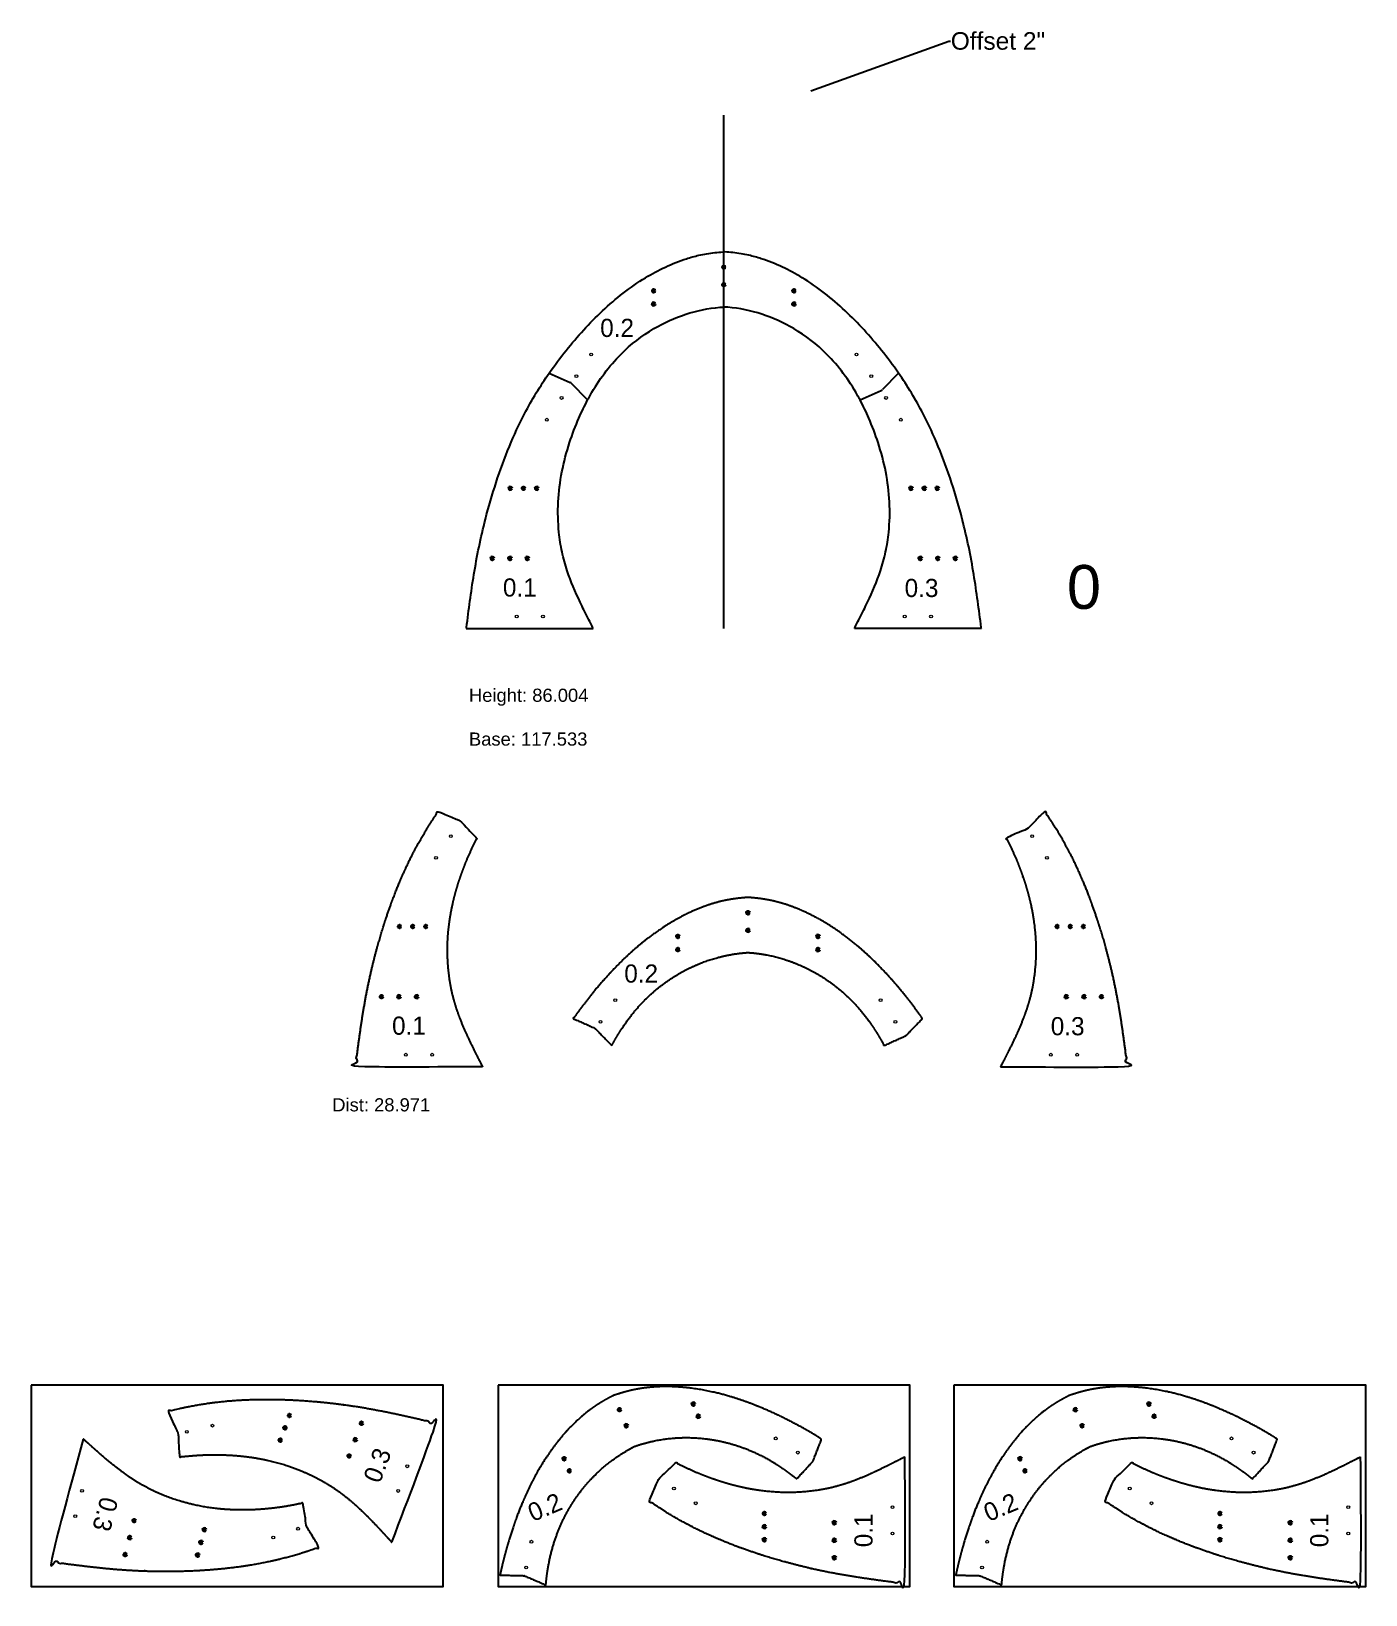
# Model space of a CAD drawing. Header units: inches. Extents: x 65 to 2319, y 437 to 926.
# Drawn here: x 64.8 to 369.3, y 517.9 to 874.8 of the extents above; entities that cross this region are included whole.
import ezdxf
from ezdxf import colors
from ezdxf.entities.mleader import LeaderData, LeaderLine
from ezdxf.math import Vec2, Vec3

# ---------------------------------------------------------------- set-up
doc = ezdxf.new("R2010")
doc.units = ezdxf.units.IN
doc.header["$MEASUREMENT"] = 0
doc.header["$PDMODE"] = 32
doc.header["$PDSIZE"] = 0.51
for name, color, linetype, lineweight in [('Annotation', 7, 'Continuous', 9), ('Drilling', 3, 'Continuous', 13), ('Engrave', 4, 'Continuous', 50)]:
    doc.layers.add(name, color=color, linetype=linetype, lineweight=lineweight)
doc.layers.add('Cut Sheet', color=1, linetype='Continuous')
doc.styles.get("Standard").update_dxf_attribs({"font": 'Arial.ttf'})
doc.styles.add('Tw Cen MT', font='')
doc.styles.get('Tw Cen MT').set_extended_font_data('Tw Cen MT')

# ---------------------------------------------------------------- blocks, each defined once
blk = doc.blocks.new('*U875')
at = {"layer": 'Engrave'}
blk.add_point((0, 0), dxfattribs=at)
blk = doc.blocks.new('*U877')
at = {"layer": 'Engrave', "color": 0, "linetype": 'ByBlock', "lineweight": -2, "transparency": 16777216}
for p in [(0, 0), (4, 0), (8, 0)]:
    blk.add_blockref('*U875', p, dxfattribs=at)
blk = doc.blocks.new('*U878')
at = {"layer": 'Engrave'}
blk.add_point((0, 0), dxfattribs=at)
blk = doc.blocks.new('*U879')
at = {"layer": 'Engrave', "color": 0, "linetype": 'ByBlock', "lineweight": -2, "transparency": 16777216}
for p in [(0, 0), (3, 0), (6, 0)]:
    blk.add_blockref('*U878', p, dxfattribs=at)
blk = doc.blocks.new('*U880')
at = {"layer": 'Engrave'}
blk.add_point((0, 0), dxfattribs=at)
blk = doc.blocks.new('*U881')
at = {"layer": 'Engrave', "color": 0, "linetype": 'ByBlock', "lineweight": -2, "transparency": 16777216}
for p in [(0, 0), (4, 0)]:
    blk.add_blockref('*U880', p, dxfattribs=at)
blk = doc.blocks.new('*U882')
at = {"layer": 'Engrave'}
blk.add_point((0, 0), dxfattribs=at)
blk = doc.blocks.new('*U883')
at = {"layer": 'Engrave', "color": 0, "linetype": 'ByBlock', "lineweight": -2, "transparency": 16777216}
for p in [(0, 0), (3, 0)]:
    blk.add_blockref('*U882', p, dxfattribs=at)
blk = doc.blocks.new('*U884')
at = {"layer": 'Engrave'}
blk.add_point((0, 0), dxfattribs=at)
blk = doc.blocks.new('*U885')
at = {"layer": 'Engrave', "color": 0, "linetype": 'ByBlock', "lineweight": -2, "transparency": 16777216}
for p in [(0, 0), (4, 0), (8, 0)]:
    blk.add_blockref('*U884', p, dxfattribs=at)
blk = doc.blocks.new('*U886')
at = {"layer": 'Engrave'}
blk.add_point((0, 0), dxfattribs=at)
blk = doc.blocks.new('*U887')
at = {"layer": 'Engrave', "color": 0, "linetype": 'ByBlock', "lineweight": -2, "transparency": 16777216}
for p in [(0, 0), (3, 0), (6, 0)]:
    blk.add_blockref('*U886', p, dxfattribs=at)
blk = doc.blocks.new('*U888')
at = {"layer": 'Engrave'}
blk.add_point((0, 0), dxfattribs=at)
blk = doc.blocks.new('*U889')
at = {"layer": 'Engrave', "color": 0, "linetype": 'ByBlock', "lineweight": -2, "transparency": 16777216}
for p in [(0, 0), (3, 0)]:
    blk.add_blockref('*U888', p, dxfattribs=at)
blk = doc.blocks.new('*U890')
at = {"layer": 'Engrave'}
blk.add_point((0, 0), dxfattribs=at)
blk = doc.blocks.new('*U891')
at = {"layer": 'Engrave', "color": 0, "linetype": 'ByBlock', "lineweight": -2, "transparency": 16777216}
for p in [(0, 0), (4, 0), (8, 0)]:
    blk.add_blockref('*U890', p, dxfattribs=at)
blk = doc.blocks.new('*U892')
at = {"layer": 'Engrave'}
blk.add_point((0, 0), dxfattribs=at)
blk = doc.blocks.new('*U893')
at = {"layer": 'Engrave', "color": 0, "linetype": 'ByBlock', "lineweight": -2, "transparency": 16777216}
for p in [(0, 0), (3, 0), (6, 0)]:
    blk.add_blockref('*U892', p, dxfattribs=at)
blk = doc.blocks.new('*U894')
at = {"layer": 'Engrave'}
blk.add_point((0, 0), dxfattribs=at)
blk = doc.blocks.new('*U895')
at = {"layer": 'Engrave', "color": 0, "linetype": 'ByBlock', "lineweight": -2, "transparency": 16777216}
for p in [(0, 0), (4, 0)]:
    blk.add_blockref('*U894', p, dxfattribs=at)
blk = doc.blocks.new('*U896')
at = {"layer": 'Engrave'}
blk.add_point((0, 0), dxfattribs=at)
blk = doc.blocks.new('*U897')
at = {"layer": 'Engrave', "color": 0, "linetype": 'ByBlock', "lineweight": -2, "transparency": 16777216}
for p in [(0, 0), (3, 0)]:
    blk.add_blockref('*U896', p, dxfattribs=at)
blk = doc.blocks.new('*U898')
at = {"layer": 'Engrave'}
blk.add_point((0, 0), dxfattribs=at)
blk = doc.blocks.new('*U899')
at = {"layer": 'Engrave', "color": 0, "linetype": 'ByBlock', "lineweight": -2, "transparency": 16777216}
for p in [(0, 0), (3, 0)]:
    blk.add_blockref('*U898', p, dxfattribs=at)
blk = doc.blocks.new('*U900')
at = {"layer": 'Engrave'}
blk.add_point((0, 0), dxfattribs=at)
blk = doc.blocks.new('*U901')
at = {"layer": 'Engrave', "color": 0, "linetype": 'ByBlock', "lineweight": -2, "transparency": 16777216}
for p in [(0, 0), (4, 0), (8, 0)]:
    blk.add_blockref('*U900', p, dxfattribs=at)
blk = doc.blocks.new('*U902')
at = {"layer": 'Engrave'}
blk.add_point((0, 0), dxfattribs=at)
blk = doc.blocks.new('*U903')
at = {"layer": 'Engrave', "color": 0, "linetype": 'ByBlock', "lineweight": -2, "transparency": 16777216}
for p in [(0, 0), (3, 0), (6, 0)]:
    blk.add_blockref('*U902', p, dxfattribs=at)
blk = doc.blocks.new('*U1105')
at = {"layer": 'Engrave'}
blk.add_point((0, 0), dxfattribs=at)
blk = doc.blocks.new('*U1107')
at = {"layer": 'Engrave', "color": 0, "linetype": 'ByBlock', "lineweight": -2, "transparency": 16777216}
for p in [(0, 0), (4, 0)]:
    blk.add_blockref('*U1105', p, dxfattribs=at)
blk = doc.blocks.new('*U1108')
at = {"layer": 'Engrave'}
blk.add_point((0, 0), dxfattribs=at)
blk = doc.blocks.new('*U1109')
at = {"layer": 'Engrave', "color": 0, "linetype": 'ByBlock', "lineweight": -2, "transparency": 16777216}
for p in [(0, 0), (3, 0)]:
    blk.add_blockref('*U1108', p, dxfattribs=at)
blk = doc.blocks.new('*U1110')
at = {"layer": 'Engrave'}
blk.add_point((0, 0), dxfattribs=at)
blk = doc.blocks.new('*U1111')
at = {"layer": 'Engrave', "color": 0, "linetype": 'ByBlock', "lineweight": -2, "transparency": 16777216}
for p in [(0, 0), (3, 0)]:
    blk.add_blockref('*U1110', p, dxfattribs=at)
blk = doc.blocks.new('*U1112')
at = {"layer": 'Engrave'}
blk.add_point((0, 0), dxfattribs=at)
blk = doc.blocks.new('*U1114')
at = {"layer": 'Engrave', "color": 0, "linetype": 'ByBlock', "lineweight": -2, "transparency": 16777216}
for p in [(0, 0), (4, 0), (8, 0)]:
    blk.add_blockref('*U1112', p, dxfattribs=at)
blk = doc.blocks.new('*U1115')
at = {"layer": 'Engrave'}
blk.add_point((0, 0), dxfattribs=at)
blk = doc.blocks.new('*U1116')
at = {"layer": 'Engrave', "color": 0, "linetype": 'ByBlock', "lineweight": -2, "transparency": 16777216}
for p in [(0, 0), (3, 0), (6, 0)]:
    blk.add_blockref('*U1115', p, dxfattribs=at)
blk = doc.blocks.new('*U1118')
at = {"layer": 'Engrave'}
blk.add_point((0, 0), dxfattribs=at)
blk = doc.blocks.new('*U1120')
at = {"layer": 'Engrave', "color": 0, "linetype": 'ByBlock', "lineweight": -2, "transparency": 16777216}
for p in [(0, 0), (4, 0), (8, 0)]:
    blk.add_blockref('*U1118', p, dxfattribs=at)
blk = doc.blocks.new('*U1121')
at = {"layer": 'Engrave'}
blk.add_point((0, 0), dxfattribs=at)
blk = doc.blocks.new('*U1122')
at = {"layer": 'Engrave', "color": 0, "linetype": 'ByBlock', "lineweight": -2, "transparency": 16777216}
for p in [(0, 0), (3, 0), (6, 0)]:
    blk.add_blockref('*U1121', p, dxfattribs=at)
blk = doc.blocks.new('*U1123')
at = {"layer": 'Engrave'}
blk.add_point((0, 0), dxfattribs=at)
blk = doc.blocks.new('*U1125')
at = {"layer": 'Engrave', "color": 0, "linetype": 'ByBlock', "lineweight": -2, "transparency": 16777216}
for p in [(0, 0), (4, 0), (8, 0)]:
    blk.add_blockref('*U1123', p, dxfattribs=at)
blk = doc.blocks.new('*U1126')
at = {"layer": 'Engrave'}
blk.add_point((0, 0), dxfattribs=at)
blk = doc.blocks.new('*U1127')
at = {"layer": 'Engrave', "color": 0, "linetype": 'ByBlock', "lineweight": -2, "transparency": 16777216}
for p in [(0, 0), (3, 0), (6, 0)]:
    blk.add_blockref('*U1126', p, dxfattribs=at)
blk = doc.blocks.new('*U1128')
at = {"layer": 'Engrave'}
blk.add_point((0, 0), dxfattribs=at)
blk = doc.blocks.new('*U1130')
at = {"layer": 'Engrave', "color": 0, "linetype": 'ByBlock', "lineweight": -2, "transparency": 16777216}
for p in [(0, 0), (4, 0)]:
    blk.add_blockref('*U1128', p, dxfattribs=at)
blk = doc.blocks.new('*U1131')
at = {"layer": 'Engrave'}
blk.add_point((0, 0), dxfattribs=at)
blk = doc.blocks.new('*U1132')
at = {"layer": 'Engrave', "color": 0, "linetype": 'ByBlock', "lineweight": -2, "transparency": 16777216}
for p in [(0, 0), (3, 0)]:
    blk.add_blockref('*U1131', p, dxfattribs=at)
blk = doc.blocks.new('*U1133')
at = {"layer": 'Engrave'}
blk.add_point((0, 0), dxfattribs=at)
blk = doc.blocks.new('*U1134')
at = {"layer": 'Engrave', "color": 0, "linetype": 'ByBlock', "lineweight": -2, "transparency": 16777216}
for p in [(0, 0), (3, 0)]:
    blk.add_blockref('*U1133', p, dxfattribs=at)
blk = doc.blocks.new('*U1135')
at = {"layer": 'Engrave'}
blk.add_point((0, 0), dxfattribs=at)
blk = doc.blocks.new('*U1136')
at = {"layer": 'Engrave', "color": 0, "linetype": 'ByBlock', "lineweight": -2, "transparency": 16777216}
for p in [(0, 0), (4, 0), (8, 0)]:
    blk.add_blockref('*U1135', p, dxfattribs=at)
blk = doc.blocks.new('*U1137')
at = {"layer": 'Engrave'}
blk.add_point((0, 0), dxfattribs=at)
blk = doc.blocks.new('*U1138')
at = {"layer": 'Engrave', "color": 0, "linetype": 'ByBlock', "lineweight": -2, "transparency": 16777216}
for p in [(0, 0), (3, 0), (6, 0)]:
    blk.add_blockref('*U1137', p, dxfattribs=at)

msp = doc.modelspace()

# ---------------------------------------------------------------- linework, layer by layer
for p, q in [((222.84, 738.51), (222.84, 855.71)), ((183, 796.83), (187.79, 794.67)), ((262.68, 796.83), (259.02, 793.06)), ((191.76, 790.68), (188.1, 794.45)), ((253.92, 790.68), (258.71, 792.85)), ((164.07, 738.51), (193.05, 738.51)), ((281.61, 738.51), (252.64, 738.51))]:
    msp.add_line(p, q)
for centre, start, end in [((187.38, 793.76), 44.143, 65.6704), ((258.3, 793.76), 294.3296, 315.857)]:
    msp.add_arc(centre, 1, start, end)
for points, knots in [([(183, 796.83), (184.23, 798.6), (185.51, 800.32), (188.14, 803.59), (189.47, 805.14), (192.23, 808.17), (193.67, 809.64), (198.17, 813.86), (201.42, 816.43), (206.43, 819.47), (207.93, 820.29), (211.05, 821.76), (212.65, 822.4), (215.24, 823.23), (216.19, 823.49), (217.73, 823.84), (218.32, 823.95), (219.54, 824.16), (220.17, 824.24), (221.41, 824.38), (222.02, 824.43), (222.63, 824.49), (222.64, 824.49), (222.65, 824.49), (222.66, 824.49), (222.67, 824.49), (222.68, 824.5), (222.73, 824.5), (222.79, 824.51), (222.84, 824.51)], [60.710287, 60.710287, 60.710287, 60.710287, 67.000615, 67.000615, 72.96647, 72.96647, 78.932325, 78.932325, 90.864035, 90.864035, 95.749381, 95.749381, 100.634727, 100.634727, 103.401106, 103.401106, 105.083239, 105.083239, 106.877667, 106.877667, 108.672094, 108.672094, 108.713372, 108.713372, 108.713372, 108.734654, 108.734654, 108.734654, 108.900977, 108.900977, 108.900977, 108.900977]), ([(262.68, 796.83), (261.46, 798.6), (260.17, 800.32), (257.54, 803.59), (256.22, 805.14), (253.45, 808.17), (252.01, 809.64), (247.51, 813.86), (244.26, 816.43), (239.25, 819.47), (237.75, 820.29), (234.64, 821.76), (233.03, 822.4), (230.44, 823.23), (229.5, 823.49), (227.95, 823.84), (227.36, 823.95), (226.14, 824.16), (225.51, 824.24), (224.27, 824.38), (223.67, 824.43), (223.06, 824.49), (223.04, 824.49), (223.03, 824.49), (223.02, 824.49), (223.01, 824.49), (223.01, 824.5), (222.95, 824.5), (222.9, 824.51), (222.84, 824.51)], [60.710287, 60.710287, 60.710287, 60.710287, 67.000615, 67.000615, 72.96647, 72.96647, 78.932325, 78.932325, 90.864035, 90.864035, 95.749381, 95.749381, 100.634727, 100.634727, 103.401106, 103.401106, 105.083239, 105.083239, 106.877667, 106.877667, 108.672094, 108.672094, 108.713372, 108.713372, 108.713372, 108.734654, 108.734654, 108.734654, 108.900977, 108.900977, 108.900977, 108.900977]), ([(191.76, 790.68), (191.97, 791.06), (192.17, 791.44), (194.32, 795.24), (196.63, 798.4), (201.62, 803.38), (204.15, 805.34), (209.18, 808.31), (211.62, 809.41), (216.66, 811.06), (219.27, 811.6), (222.2, 811.87), (222.5, 811.89), (222.81, 811.91), (222.82, 811.91), (222.83, 811.91), (222.83, 811.91), (222.84, 811.91), (222.84, 811.91), (222.84, 811.91)], [55.282045, 55.282045, 55.282045, 55.282045, 56.605492, 56.605492, 68.660561, 68.660561, 78.467627, 78.467627, 86.709644, 86.709644, 94.951661, 94.951661, 95.907134, 95.907134, 95.907134, 95.933801, 95.933801, 95.933801, 95.940897, 95.940897, 95.940897, 95.940897]), ([(253.92, 790.68), (253.72, 791.06), (253.51, 791.44), (251.36, 795.24), (249.06, 798.4), (244.06, 803.38), (241.53, 805.34), (236.5, 808.31), (234.07, 809.41), (229.02, 811.06), (226.41, 811.6), (223.48, 811.87), (223.18, 811.89), (222.87, 811.91), (222.87, 811.91), (222.86, 811.91), (222.85, 811.91), (222.85, 811.91), (222.84, 811.91), (222.84, 811.91)], [55.282045, 55.282045, 55.282045, 55.282045, 56.605492, 56.605492, 68.660561, 68.660561, 78.467627, 78.467627, 86.709644, 86.709644, 94.951661, 94.951661, 95.907134, 95.907134, 95.907134, 95.933801, 95.933801, 95.933801, 95.940897, 95.940897, 95.940897, 95.940897]), ([(164.07, 738.51), (164.09, 738.59), (164.1, 738.68), (164.11, 738.76), (164.11, 738.76), (164.11, 738.76), (164.11, 738.76), (164.62, 742.76), (165.14, 746.78), (166.14, 752.92), (166.53, 755.04), (167.41, 759.26), (167.89, 761.36), (169.15, 766.27), (169.97, 769.07), (171.78, 774.61), (172.78, 777.36), (174.94, 782.6), (176.09, 785.1), (179.05, 790.76), (180.93, 793.86), (183, 796.83)], [-0.258463, -0.258463, -0.258463, -0.258463, -0.000904, -0.000904, -0.000904, 0, 0, 0, 12.087454, 12.087454, 18.461027, 18.461027, 24.8346, 24.8346, 33.432338, 33.432338, 42.030076, 42.030076, 50.096033, 50.096033, 60.710287, 60.710287, 60.710287, 60.710287]), ([(281.61, 738.51), (281.6, 738.59), (281.59, 738.68), (281.57, 738.76), (281.57, 738.76), (281.57, 738.76), (281.57, 738.76), (281.06, 742.76), (280.54, 746.78), (279.54, 752.92), (279.15, 755.04), (278.28, 759.26), (277.79, 761.36), (276.53, 766.27), (275.72, 769.07), (273.91, 774.61), (272.91, 777.36), (270.74, 782.6), (269.59, 785.1), (266.63, 790.76), (264.75, 793.86), (262.68, 796.83)], [-0.258463, -0.258463, -0.258463, -0.258463, -0.000904, -0.000904, -0.000904, 0, 0, 0, 12.087454, 12.087454, 18.461027, 18.461027, 24.8346, 24.8346, 33.432338, 33.432338, 42.030076, 42.030076, 50.096033, 50.096033, 60.710287, 60.710287, 60.710287, 60.710287]), ([(193.05, 738.51), (192.93, 738.73), (192.82, 738.96), (192.7, 739.18), (192.7, 739.18), (192.7, 739.18), (192.7, 739.18), (192.4, 739.78), (192.1, 740.37), (191.2, 742.15), (190.61, 743.33), (188.93, 746.87), (187.9, 749.25), (186.63, 753.09), (186.23, 754.53), (185.6, 757.46), (185.37, 758.96), (184.98, 762.76), (184.92, 765.08), (185.27, 772.01), (186.2, 776.55), (188.26, 782.84), (188.97, 784.7), (190.37, 787.93), (191.04, 789.32), (191.76, 790.68)], [-0.754892, -0.754892, -0.754892, -0.754892, -0.002303, -0.002303, -0.002303, 0, 0, 0, 1.984203, 1.984203, 5.952609, 5.952609, 13.88942, 13.88942, 18.548943, 18.548943, 23.208465, 23.208465, 30.322451, 30.322451, 44.550424, 44.550424, 50.577958, 50.577958, 55.282045, 55.282045, 55.282045, 55.282045]), ([(252.64, 738.51), (252.75, 738.73), (252.87, 738.96), (252.98, 739.18), (252.98, 739.18), (252.98, 739.18), (252.98, 739.18), (253.28, 739.78), (253.59, 740.37), (254.48, 742.15), (255.07, 743.33), (256.76, 746.87), (257.78, 749.25), (259.06, 753.09), (259.45, 754.53), (260.08, 757.46), (260.31, 758.96), (260.7, 762.76), (260.76, 765.08), (260.41, 772.01), (259.48, 776.55), (257.42, 782.84), (256.71, 784.7), (255.31, 787.93), (254.64, 789.32), (253.92, 790.68)], [-0.754892, -0.754892, -0.754892, -0.754892, -0.002303, -0.002303, -0.002303, 0, 0, 0, 1.984203, 1.984203, 5.952609, 5.952609, 13.88942, 13.88942, 18.548943, 18.548943, 23.208465, 23.208465, 30.322451, 30.322451, 44.550424, 44.550424, 50.577958, 50.577958, 55.282045, 55.282045, 55.282045, 55.282045])]:
    msp.add_open_spline(points, degree=3, knots=knots)
for points, weights, knots in [([(167.75, 638.47), (167.64, 638.7), (167.52, 638.92), (167.41, 639.15), (167.41, 639.15), (167.41, 639.15), (167.41, 639.15), (167.11, 639.74), (166.8, 640.33), (165.91, 642.11), (165.32, 643.29), (163.63, 646.84), (162.61, 649.21), (161.33, 653.05), (160.94, 654.49), (160.31, 657.43), (160.08, 658.92), (159.69, 662.72), (159.63, 665.04), (159.98, 671.97), (160.9, 676.52), (162.97, 682.81), (163.68, 684.66), (165.08, 687.89), (165.75, 689.28), (166.47, 690.64), (165.25, 691.9), (164.03, 693.16), (162.81, 694.42), (162.72, 694.51), (162.62, 694.58), (162.5, 694.63), (160.9, 695.35), (159.31, 696.08), (157.71, 696.8), (155.64, 693.82), (153.76, 690.72), (150.8, 685.07), (149.65, 682.57), (147.48, 677.33), (146.48, 674.58), (144.67, 669.03), (143.86, 666.24), (142.6, 661.33), (142.11, 659.23), (141.24, 655.01), (140.85, 652.88), (139.85, 646.75), (139.33, 642.73), (138.81, 638.73), (138.81, 638.73), (138.81, 638.73), (138.81, 638.73), (138.8, 638.64), (138.79, 638.56), (138.78, 638.47), (148.44, 638.47), (158.1, 638.47), (167.75, 638.47)], [1, 1, 1, 1, 1, 1, 1, 1, 1, 1, 1, 1, 1, 1, 1, 1, 1, 1, 1, 1, 1, 1, 1, 1, 1, 1, 1, 1, 1, 0.988270540878, 0.988270540878, 1, 1, 1, 1, 1, 1, 1, 1, 1, 1, 1, 1, 1, 1, 1, 1, 1, 1, 1, 1, 1, 1, 1, 1, 1, 1, 1, 1], [0, 0, 0, 0, 0.752589, 0.752589, 0.752589, 0.754892, 0.754892, 0.754892, 2.739095, 2.739095, 6.707501, 6.707501, 14.644312, 14.644312, 19.303835, 19.303835, 23.963357, 23.963357, 31.077343, 31.077343, 45.305315, 45.305315, 51.33285, 51.33285, 56.036937, 56.036937, 56.036937, 57.036937, 57.036937, 57.036937, 57.41266, 57.41266, 57.41266, 58.41266, 58.41266, 58.41266, 69.026915, 69.026915, 77.092871, 77.092871, 85.690609, 85.690609, 94.288347, 94.288347, 100.66192, 100.66192, 107.035493, 107.035493, 119.122947, 119.122947, 119.122947, 119.123851, 119.123851, 119.123851, 119.381411, 119.381411, 119.381411, 120.381411, 120.381411, 120.381411, 120.381411]), ([(285.99, 638.47), (286.11, 638.7), (286.22, 638.92), (286.34, 639.15), (286.34, 639.15), (286.34, 639.15), (286.34, 639.15), (286.64, 639.74), (286.94, 640.33), (287.84, 642.11), (288.43, 643.29), (290.12, 646.84), (291.14, 649.21), (292.41, 653.05), (292.81, 654.49), (293.44, 657.43), (293.67, 658.92), (294.06, 662.72), (294.12, 665.04), (293.77, 671.97), (292.84, 676.52), (290.78, 682.81), (290.07, 684.66), (288.67, 687.89), (288, 689.28), (287.28, 690.64), (288.87, 691.36), (290.47, 692.09), (292.07, 692.81), (292.19, 692.86), (292.29, 692.93), (292.38, 693.02), (293.6, 694.28), (294.82, 695.54), (296.04, 696.8), (298.11, 693.82), (299.99, 690.72), (302.95, 685.07), (304.1, 682.57), (306.26, 677.33), (307.26, 674.58), (309.07, 669.03), (309.89, 666.24), (311.15, 661.33), (311.64, 659.23), (312.51, 655.01), (312.9, 652.88), (313.9, 646.75), (314.42, 642.73), (314.93, 638.73), (314.93, 638.73), (314.93, 638.73), (314.93, 638.73), (314.94, 638.64), (314.96, 638.56), (314.97, 638.47), (305.31, 638.47), (295.65, 638.47), (285.99, 638.47)], [1, 1, 1, 1, 1, 1, 1, 1, 1, 1, 1, 1, 1, 1, 1, 1, 1, 1, 1, 1, 1, 1, 1, 1, 1, 1, 1, 1, 1, 0.988270540878, 0.988270540878, 1, 1, 1, 1, 1, 1, 1, 1, 1, 1, 1, 1, 1, 1, 1, 1, 1, 1, 1, 1, 1, 1, 1, 1, 1, 1, 1, 1], [0, 0, 0, 0, 0.752589, 0.752589, 0.752589, 0.754892, 0.754892, 0.754892, 2.739095, 2.739095, 6.707501, 6.707501, 14.644312, 14.644312, 19.303835, 19.303835, 23.963357, 23.963357, 31.077343, 31.077343, 45.305315, 45.305315, 51.33285, 51.33285, 56.036937, 56.036937, 56.036937, 57.036937, 57.036937, 57.036937, 57.41266, 57.41266, 57.41266, 58.41266, 58.41266, 58.41266, 69.026915, 69.026915, 77.092871, 77.092871, 85.690609, 85.690609, 94.288347, 94.288347, 100.66192, 100.66192, 107.035493, 107.035493, 119.122947, 119.122947, 119.122947, 119.123851, 119.123851, 119.123851, 119.381411, 119.381411, 119.381411, 120.381411, 120.381411, 120.381411, 120.381411]), ([(193.3, 647.29), (191.7, 648.01), (190.1, 648.73), (188.5, 649.45), (189.73, 651.22), (191.02, 652.94), (193.64, 656.21), (194.97, 657.76), (197.73, 660.79), (199.17, 662.26), (203.67, 666.48), (206.93, 669.05), (211.93, 672.09), (213.43, 672.91), (216.55, 674.38), (218.15, 675.02), (220.74, 675.85), (221.69, 676.11), (223.23, 676.46), (223.82, 676.57), (225.04, 676.78), (225.67, 676.86), (226.91, 677), (227.52, 677.05), (228.13, 677.11), (228.14, 677.11), (228.16, 677.11), (228.16, 677.11), (228.17, 677.11), (228.18, 677.11), (228.23, 677.12), (228.29, 677.12), (228.34, 677.13), (228.4, 677.12), (228.45, 677.12), (228.51, 677.11), (228.52, 677.11), (228.52, 677.11), (228.53, 677.11), (228.54, 677.11), (228.56, 677.11), (229.17, 677.05), (229.78, 677), (231.01, 676.86), (231.64, 676.78), (232.87, 676.57), (233.45, 676.46), (235, 676.11), (235.95, 675.85), (238.53, 675.02), (240.14, 674.38), (243.25, 672.91), (244.76, 672.09), (249.76, 669.05), (253.01, 666.48), (257.51, 662.26), (258.95, 660.79), (261.72, 657.76), (263.04, 656.21), (265.67, 652.94), (266.96, 651.22), (268.18, 649.45), (266.96, 648.2), (265.74, 646.94), (264.52, 645.68), (264.43, 645.59), (264.33, 645.52), (264.21, 645.46), (262.62, 644.74), (261.02, 644.02), (259.42, 643.3), (259.22, 643.68), (259.01, 644.06), (256.86, 647.86), (254.56, 651.02), (249.57, 656), (247.03, 657.96), (242.01, 660.93), (239.57, 662.03), (234.52, 663.68), (231.92, 664.22), (228.99, 664.49), (228.68, 664.51), (228.38, 664.53), (228.37, 664.53), (228.36, 664.53), (228.35, 664.53), (228.35, 664.53), (228.35, 664.53), (228.34, 664.53), (228.34, 664.53), (228.34, 664.53), (228.34, 664.53), (228.33, 664.53), (228.32, 664.53), (228.31, 664.53), (228.01, 664.51), (227.7, 664.49), (224.77, 664.22), (222.16, 663.68), (217.12, 662.03), (214.68, 660.93), (209.65, 657.96), (207.12, 656), (202.13, 651.02), (199.82, 647.86), (197.68, 644.06), (197.47, 643.68), (197.27, 643.3), (196.04, 644.56), (194.82, 645.81), (193.6, 647.07), (193.51, 647.16), (193.41, 647.23), (193.3, 647.29)], [1, 1, 1, 1, 1, 1, 1, 1, 1, 1, 1, 1, 1, 1, 1, 1, 1, 1, 1, 1, 1, 1, 1, 1, 1, 1, 1, 1, 1, 1, 1, 1, 1, 1, 1, 1, 1, 1, 1, 1, 1, 1, 1, 1, 1, 1, 1, 1, 1, 1, 1, 1, 1, 1, 1, 1, 1, 1, 1, 1, 1, 1, 1, 1, 1, 0.988270540878, 0.988270540878, 1, 1, 1, 1, 1, 1, 1, 1, 1, 1, 1, 1, 1, 1, 1, 1, 1, 1, 1, 1, 1, 1, 1, 1, 1, 1, 1, 1, 1, 1, 1, 1, 1, 1, 1, 1, 1, 1, 1, 1, 1, 1, 1, 1, 1, 0.988270540878, 0.988270540878, 1], [0, 0, 0, 0, 1, 1, 1, 7.290328, 7.290328, 13.256183, 13.256183, 19.222038, 19.222038, 31.153748, 31.153748, 36.039094, 36.039094, 40.92444, 40.92444, 43.690819, 43.690819, 45.372953, 45.372953, 47.16738, 47.16738, 48.961807, 48.961807, 49.003085, 49.003085, 49.003085, 49.024367, 49.024367, 49.024367, 49.19069, 49.19069, 49.19069, 49.357013, 49.357013, 49.357013, 49.378294, 49.378294, 49.378294, 49.419572, 49.419572, 51.213999, 51.213999, 53.008427, 53.008427, 54.69056, 54.69056, 57.45694, 57.45694, 62.342286, 62.342286, 67.227632, 67.227632, 79.159342, 79.159342, 85.125197, 85.125197, 91.091052, 91.091052, 97.381379, 97.381379, 97.381379, 98.381379, 98.381379, 98.381379, 98.757103, 98.757103, 98.757103, 99.757103, 99.757103, 99.757103, 101.080551, 101.080551, 113.135619, 113.135619, 122.942685, 122.942685, 131.184702, 131.184702, 139.426719, 139.426719, 140.382192, 140.382192, 140.382192, 140.408859, 140.408859, 140.408859, 140.415955, 140.415955, 140.415955, 140.42305, 140.42305, 140.42305, 140.449717, 140.449717, 140.449717, 141.40519, 141.40519, 149.647208, 149.647208, 157.889225, 157.889225, 167.69629, 167.69629, 179.751359, 179.751359, 181.074806, 181.074806, 181.074806, 182.074806, 182.074806, 182.074806, 182.45053, 182.45053, 182.45053, 182.45053]), ([(177.01, 522.29), (175.26, 522.34), (173.5, 522.38), (171.75, 522.42), (172.19, 524.52), (172.71, 526.61), (173.85, 530.65), (174.47, 532.59), (175.84, 536.46), (176.59, 538.37), (179.09, 544.01), (181.09, 547.64), (184.51, 552.4), (185.57, 553.74), (187.87, 556.3), (189.1, 557.52), (191.16, 559.29), (191.93, 559.9), (193.22, 560.82), (193.71, 561.16), (194.76, 561.82), (195.31, 562.14), (196.39, 562.75), (196.93, 563.04), (197.47, 563.33), (197.48, 563.34), (197.5, 563.34), (197.5, 563.35), (197.51, 563.35), (197.52, 563.35), (197.56, 563.38), (197.61, 563.4), (197.66, 563.43), (197.71, 563.45), (197.77, 563.46), (197.82, 563.48), (197.83, 563.48), (197.83, 563.49), (197.84, 563.49), (197.85, 563.49), (197.87, 563.5), (198.45, 563.68), (199.03, 563.87), (200.23, 564.22), (200.84, 564.39), (202.04, 564.68), (202.63, 564.8), (204.19, 565.08), (205.16, 565.21), (207.87, 565.46), (209.6, 565.49), (213.04, 565.35), (214.74, 565.19), (220.54, 564.33), (224.53, 563.23), (230.32, 561.1), (232.22, 560.3), (235.94, 558.6), (237.77, 557.69), (241.46, 555.7), (243.32, 554.61), (245.14, 553.46), (244.5, 551.83), (243.87, 550.19), (243.23, 548.56), (243.19, 548.44), (243.12, 548.33), (243.04, 548.24), (241.84, 546.95), (240.65, 545.67), (239.46, 544.38), (239.13, 544.65), (238.79, 544.92), (235.33, 547.58), (231.98, 549.6), (225.44, 552.24), (222.34, 553.06), (216.56, 553.83), (213.88, 553.9), (208.59, 553.45), (205.98, 552.93), (203.18, 552.04), (202.89, 551.94), (202.6, 551.84), (202.59, 551.84), (202.58, 551.83), (202.58, 551.83), (202.57, 551.83), (202.57, 551.83), (202.57, 551.83), (202.57, 551.83), (202.57, 551.83), (202.56, 551.82), (202.56, 551.82), (202.55, 551.82), (202.54, 551.81), (202.27, 551.68), (202, 551.54), (199.4, 550.15), (197.21, 548.63), (193.21, 545.15), (191.39, 543.18), (187.92, 538.49), (186.35, 535.7), (183.69, 529.17), (182.8, 525.36), (182.3, 521.03), (182.26, 520.6), (182.22, 520.16), (180.61, 520.85), (178.99, 521.53), (177.38, 522.21), (177.26, 522.26), (177.14, 522.29), (177.01, 522.29)], [1, 1, 1, 1, 1, 1, 1, 1, 1, 1, 1, 1, 1, 1, 1, 1, 1, 1, 1, 1, 1, 1, 1, 1, 1, 1, 1, 1, 1, 1, 1, 1, 1, 1, 1, 1, 1, 1, 1, 1, 1, 1, 1, 1, 1, 1, 1, 1, 1, 1, 1, 1, 1, 1, 1, 1, 1, 1, 1, 1, 1, 1, 1, 1, 1, 0.988270540878, 0.988270540878, 1, 1, 1, 1, 1, 1, 1, 1, 1, 1, 1, 1, 1, 1, 1, 1, 1, 1, 1, 1, 1, 1, 1, 1, 1, 1, 1, 1, 1, 1, 1, 1, 1, 1, 1, 1, 1, 1, 1, 1, 1, 1, 1, 1, 1, 0.988270540878, 0.988270540878, 1], [0, 0, 0, 0, 1, 1, 1, 7.290328, 7.290328, 13.256183, 13.256183, 19.222038, 19.222038, 31.153748, 31.153748, 36.039094, 36.039094, 40.92444, 40.92444, 43.690819, 43.690819, 45.372953, 45.372953, 47.16738, 47.16738, 48.961807, 48.961807, 49.003085, 49.003085, 49.003085, 49.024367, 49.024367, 49.024367, 49.19069, 49.19069, 49.19069, 49.357013, 49.357013, 49.357013, 49.378294, 49.378294, 49.378294, 49.419572, 49.419572, 51.213999, 51.213999, 53.008427, 53.008427, 54.69056, 54.69056, 57.45694, 57.45694, 62.342286, 62.342286, 67.227632, 67.227632, 79.159342, 79.159342, 85.125197, 85.125197, 91.091052, 91.091052, 97.381379, 97.381379, 97.381379, 98.381379, 98.381379, 98.381379, 98.757103, 98.757103, 98.757103, 99.757103, 99.757103, 99.757103, 101.080551, 101.080551, 113.135619, 113.135619, 122.942685, 122.942685, 131.184702, 131.184702, 139.426719, 139.426719, 140.382192, 140.382192, 140.382192, 140.408859, 140.408859, 140.408859, 140.415955, 140.415955, 140.415955, 140.42305, 140.42305, 140.42305, 140.449717, 140.449717, 140.449717, 141.40519, 141.40519, 149.647208, 149.647208, 157.889225, 157.889225, 167.69629, 167.69629, 179.751359, 179.751359, 181.074806, 181.074806, 181.074806, 182.074806, 182.074806, 182.074806, 182.45053, 182.45053, 182.45053, 182.45053]), ([(281.03, 522.29), (279.28, 522.34), (277.53, 522.38), (275.77, 522.42), (276.21, 524.52), (276.73, 526.61), (277.87, 530.65), (278.49, 532.59), (279.86, 536.46), (280.61, 538.37), (283.11, 544.01), (285.11, 547.64), (288.53, 552.4), (289.59, 553.74), (291.89, 556.3), (293.12, 557.52), (295.18, 559.29), (295.95, 559.9), (297.24, 560.82), (297.73, 561.16), (298.78, 561.82), (299.33, 562.14), (300.42, 562.75), (300.95, 563.04), (301.49, 563.33), (301.51, 563.34), (301.52, 563.34), (301.52, 563.35), (301.53, 563.35), (301.54, 563.35), (301.58, 563.38), (301.63, 563.4), (301.68, 563.43), (301.74, 563.45), (301.79, 563.46), (301.84, 563.48), (301.85, 563.48), (301.85, 563.49), (301.86, 563.49), (301.87, 563.49), (301.89, 563.5), (302.47, 563.68), (303.05, 563.87), (304.25, 564.22), (304.86, 564.39), (306.07, 564.68), (306.65, 564.8), (308.21, 565.08), (309.18, 565.21), (311.89, 565.46), (313.62, 565.49), (317.06, 565.35), (318.76, 565.19), (324.56, 564.33), (328.55, 563.23), (334.34, 561.1), (336.24, 560.3), (339.96, 558.6), (341.79, 557.69), (345.48, 555.7), (347.34, 554.61), (349.16, 553.46), (348.52, 551.83), (347.89, 550.19), (347.25, 548.56), (347.21, 548.44), (347.14, 548.33), (347.06, 548.24), (345.87, 546.95), (344.68, 545.67), (343.49, 544.38), (343.15, 544.65), (342.81, 544.92), (339.35, 547.58), (336, 549.6), (329.46, 552.24), (326.36, 553.06), (320.58, 553.83), (317.9, 553.9), (312.61, 553.45), (310, 552.93), (307.2, 552.04), (306.91, 551.94), (306.62, 551.84), (306.61, 551.84), (306.61, 551.83), (306.6, 551.83), (306.6, 551.83), (306.59, 551.83), (306.59, 551.83), (306.59, 551.83), (306.59, 551.83), (306.58, 551.82), (306.58, 551.82), (306.57, 551.82), (306.56, 551.81), (306.29, 551.68), (306.02, 551.54), (303.42, 550.15), (301.23, 548.63), (297.23, 545.15), (295.41, 543.18), (291.94, 538.49), (290.37, 535.7), (287.71, 529.17), (286.82, 525.36), (286.32, 521.03), (286.28, 520.6), (286.24, 520.16), (284.63, 520.85), (283.01, 521.53), (281.4, 522.21), (281.28, 522.26), (281.16, 522.29), (281.03, 522.29)], [1, 1, 1, 1, 1, 1, 1, 1, 1, 1, 1, 1, 1, 1, 1, 1, 1, 1, 1, 1, 1, 1, 1, 1, 1, 1, 1, 1, 1, 1, 1, 1, 1, 1, 1, 1, 1, 1, 1, 1, 1, 1, 1, 1, 1, 1, 1, 1, 1, 1, 1, 1, 1, 1, 1, 1, 1, 1, 1, 1, 1, 1, 1, 1, 1, 0.988270540878, 0.988270540878, 1, 1, 1, 1, 1, 1, 1, 1, 1, 1, 1, 1, 1, 1, 1, 1, 1, 1, 1, 1, 1, 1, 1, 1, 1, 1, 1, 1, 1, 1, 1, 1, 1, 1, 1, 1, 1, 1, 1, 1, 1, 1, 1, 1, 1, 0.988270540878, 0.988270540878, 1], [0, 0, 0, 0, 1, 1, 1, 7.290328, 7.290328, 13.256183, 13.256183, 19.222038, 19.222038, 31.153748, 31.153748, 36.039094, 36.039094, 40.92444, 40.92444, 43.690819, 43.690819, 45.372953, 45.372953, 47.16738, 47.16738, 48.961807, 48.961807, 49.003085, 49.003085, 49.003085, 49.024367, 49.024367, 49.024367, 49.19069, 49.19069, 49.19069, 49.357013, 49.357013, 49.357013, 49.378294, 49.378294, 49.378294, 49.419572, 49.419572, 51.213999, 51.213999, 53.008427, 53.008427, 54.69056, 54.69056, 57.45694, 57.45694, 62.342286, 62.342286, 67.227632, 67.227632, 79.159342, 79.159342, 85.125197, 85.125197, 91.091052, 91.091052, 97.381379, 97.381379, 97.381379, 98.381379, 98.381379, 98.381379, 98.757103, 98.757103, 98.757103, 99.757103, 99.757103, 99.757103, 101.080551, 101.080551, 113.135619, 113.135619, 122.942685, 122.942685, 131.184702, 131.184702, 139.426719, 139.426719, 140.382192, 140.382192, 140.382192, 140.408859, 140.408859, 140.408859, 140.415955, 140.415955, 140.415955, 140.42305, 140.42305, 140.42305, 140.449717, 140.449717, 140.449717, 141.40519, 141.40519, 149.647208, 149.647208, 157.889225, 157.889225, 167.69629, 167.69629, 179.751359, 179.751359, 181.074806, 181.074806, 181.074806, 182.074806, 182.074806, 182.074806, 182.45053, 182.45053, 182.45053, 182.45053]), ([(147.06, 529.91), (146.89, 530.1), (146.71, 530.29), (146.54, 530.47), (146.54, 530.47), (146.54, 530.47), (146.54, 530.47), (146.09, 530.96), (145.64, 531.45), (144.29, 532.92), (143.39, 533.88), (140.66, 536.7), (138.8, 538.49), (135.64, 541.03), (134.43, 541.91), (131.9, 543.52), (130.59, 544.26), (127.17, 545.96), (125.01, 546.82), (118.4, 548.93), (113.82, 549.65), (107.2, 549.92), (105.22, 549.9), (101.7, 549.72), (100.16, 549.58), (98.64, 549.38), (98.52, 551.13), (98.4, 552.88), (98.28, 554.63), (98.28, 554.76), (98.24, 554.88), (98.19, 554.99), (97.44, 556.58), (96.69, 558.16), (95.94, 559.74), (99.45, 560.64), (103.01, 561.32), (109.34, 562.11), (112.09, 562.31), (117.76, 562.5), (120.68, 562.48), (126.51, 562.23), (129.41, 562.01), (134.45, 561.48), (136.59, 561.2), (140.85, 560.54), (142.97, 560.16), (149.07, 558.95), (153.02, 558.03), (156.95, 557.11), (156.95, 557.11), (156.95, 557.11), (156.95, 557.11), (157.03, 557.09), (157.12, 557.07), (157.2, 557.05), (153.82, 548), (150.44, 538.96), (147.06, 529.91)], [1, 1, 1, 1, 1, 1, 1, 1, 1, 1, 1, 1, 1, 1, 1, 1, 1, 1, 1, 1, 1, 1, 1, 1, 1, 1, 1, 1, 1, 0.988270540878, 0.988270540878, 1, 1, 1, 1, 1, 1, 1, 1, 1, 1, 1, 1, 1, 1, 1, 1, 1, 1, 1, 1, 1, 1, 1, 1, 1, 1, 1, 1], [0, 0, 0, 0, 0.752589, 0.752589, 0.752589, 0.754892, 0.754892, 0.754892, 2.739095, 2.739095, 6.707501, 6.707501, 14.644312, 14.644312, 19.303835, 19.303835, 23.963357, 23.963357, 31.077343, 31.077343, 45.305315, 45.305315, 51.33285, 51.33285, 56.036937, 56.036937, 56.036937, 57.036937, 57.036937, 57.036937, 57.41266, 57.41266, 57.41266, 58.41266, 58.41266, 58.41266, 69.026915, 69.026915, 77.092871, 77.092871, 85.690609, 85.690609, 94.288347, 94.288347, 100.66192, 100.66192, 107.035493, 107.035493, 119.122947, 119.122947, 119.122947, 119.123851, 119.123851, 119.123851, 119.381411, 119.381411, 119.381411, 120.381411, 120.381411, 120.381411, 120.381411]), ([(76.65, 553.48), (76.84, 553.31), (77.03, 553.14), (77.22, 552.97), (77.22, 552.97), (77.22, 552.97), (77.22, 552.97), (77.71, 552.53), (78.21, 552.09), (79.69, 550.76), (80.68, 549.89), (83.68, 547.35), (85.71, 545.76), (89.1, 543.54), (90.39, 542.79), (93.07, 541.43), (94.45, 540.82), (98.02, 539.47), (100.25, 538.82), (107.04, 537.38), (111.67, 537.11), (118.28, 537.49), (120.25, 537.7), (123.73, 538.23), (125.25, 538.52), (126.75, 538.87), (127.04, 537.14), (127.33, 535.41), (127.62, 533.68), (127.64, 533.56), (127.68, 533.44), (127.75, 533.33), (128.65, 531.83), (129.55, 530.32), (130.45, 528.82), (127.05, 527.59), (123.57, 526.56), (117.35, 525.15), (114.63, 524.68), (109.01, 523.93), (106.1, 523.67), (100.28, 523.34), (97.36, 523.27), (92.3, 523.31), (90.14, 523.38), (85.84, 523.61), (83.69, 523.78), (77.5, 524.39), (73.48, 524.92), (69.48, 525.44), (69.48, 525.44), (69.48, 525.44), (69.48, 525.44), (69.39, 525.45), (69.31, 525.47), (69.22, 525.48), (71.7, 534.81), (74.18, 544.15), (76.65, 553.48)], [1, 1, 1, 1, 1, 1, 1, 1, 1, 1, 1, 1, 1, 1, 1, 1, 1, 1, 1, 1, 1, 1, 1, 1, 1, 1, 1, 1, 1, 0.988270540878, 0.988270540878, 1, 1, 1, 1, 1, 1, 1, 1, 1, 1, 1, 1, 1, 1, 1, 1, 1, 1, 1, 1, 1, 1, 1, 1, 1, 1, 1, 1], [0, 0, 0, 0, 0.752589, 0.752589, 0.752589, 0.754892, 0.754892, 0.754892, 2.739095, 2.739095, 6.707501, 6.707501, 14.644312, 14.644312, 19.303835, 19.303835, 23.963357, 23.963357, 31.077343, 31.077343, 45.305315, 45.305315, 51.33285, 51.33285, 56.036937, 56.036937, 56.036937, 57.036937, 57.036937, 57.036937, 57.41266, 57.41266, 57.41266, 58.41266, 58.41266, 58.41266, 69.026915, 69.026915, 77.092871, 77.092871, 85.690609, 85.690609, 94.288347, 94.288347, 100.66192, 100.66192, 107.035493, 107.035493, 119.122947, 119.122947, 119.122947, 119.123851, 119.123851, 119.123851, 119.381411, 119.381411, 119.381411, 120.381411, 120.381411, 120.381411, 120.381411]), ([(264.08, 549.41), (263.85, 549.29), (263.63, 549.18), (263.4, 549.07), (263.4, 549.07), (263.4, 549.06), (263.4, 549.06), (262.81, 548.76), (262.21, 548.46), (260.44, 547.56), (259.26, 546.98), (255.71, 545.29), (253.34, 544.27), (249.49, 542.99), (248.05, 542.59), (245.12, 541.97), (243.63, 541.74), (239.83, 541.34), (237.5, 541.29), (230.57, 541.64), (226.03, 542.56), (219.74, 544.63), (217.89, 545.33), (214.66, 546.74), (213.26, 547.4), (211.91, 548.13), (210.65, 546.91), (209.39, 545.68), (208.13, 544.46), (208.04, 544.38), (207.97, 544.27), (207.92, 544.16), (207.19, 542.56), (206.47, 540.96), (205.75, 539.36), (208.73, 537.3), (211.83, 535.41), (217.48, 532.46), (219.98, 531.31), (225.22, 529.14), (227.97, 528.14), (233.51, 526.33), (236.31, 525.52), (241.22, 524.26), (243.32, 523.77), (247.54, 522.89), (249.66, 522.51), (255.8, 521.51), (259.82, 520.99), (263.82, 520.47), (263.82, 520.47), (263.82, 520.47), (263.82, 520.47), (263.91, 520.46), (263.99, 520.45), (264.08, 520.44), (264.08, 530.1), (264.08, 539.75), (264.08, 549.41)], [1, 1, 1, 1, 1, 1, 1, 1, 1, 1, 1, 1, 1, 1, 1, 1, 1, 1, 1, 1, 1, 1, 1, 1, 1, 1, 1, 1, 1, 0.988270540878, 0.988270540878, 1, 1, 1, 1, 1, 1, 1, 1, 1, 1, 1, 1, 1, 1, 1, 1, 1, 1, 1, 1, 1, 1, 1, 1, 1, 1, 1, 1], [0, 0, 0, 0, 0.752589, 0.752589, 0.752589, 0.754892, 0.754892, 0.754892, 2.739095, 2.739095, 6.707501, 6.707501, 14.644312, 14.644312, 19.303835, 19.303835, 23.963357, 23.963357, 31.077343, 31.077343, 45.305315, 45.305315, 51.33285, 51.33285, 56.036937, 56.036937, 56.036937, 57.036937, 57.036937, 57.036937, 57.41266, 57.41266, 57.41266, 58.41266, 58.41266, 58.41266, 69.026915, 69.026915, 77.092871, 77.092871, 85.690609, 85.690609, 94.288347, 94.288347, 100.66192, 100.66192, 107.035493, 107.035493, 119.122947, 119.122947, 119.122947, 119.123851, 119.123851, 119.123851, 119.381411, 119.381411, 119.381411, 120.381411, 120.381411, 120.381411, 120.381411]), ([(368.1, 549.41), (367.87, 549.29), (367.65, 549.18), (367.42, 549.07), (367.42, 549.07), (367.42, 549.06), (367.42, 549.06), (366.83, 548.76), (366.23, 548.46), (364.46, 547.56), (363.28, 546.98), (359.73, 545.29), (357.36, 544.27), (353.51, 542.99), (352.07, 542.59), (349.14, 541.97), (347.65, 541.74), (343.85, 541.34), (341.53, 541.29), (334.59, 541.64), (330.05, 542.56), (323.76, 544.63), (321.91, 545.33), (318.68, 546.74), (317.28, 547.4), (315.93, 548.13), (314.67, 546.91), (313.41, 545.68), (312.15, 544.46), (312.06, 544.38), (311.99, 544.27), (311.94, 544.16), (311.21, 542.56), (310.49, 540.96), (309.77, 539.36), (312.75, 537.3), (315.85, 535.41), (321.5, 532.46), (324, 531.31), (329.24, 529.14), (331.99, 528.14), (337.54, 526.33), (340.33, 525.52), (345.24, 524.26), (347.34, 523.77), (351.56, 522.89), (353.68, 522.51), (359.82, 521.51), (363.84, 520.99), (367.84, 520.47), (367.84, 520.47), (367.84, 520.47), (367.84, 520.47), (367.93, 520.46), (368.01, 520.45), (368.1, 520.44), (368.1, 530.1), (368.1, 539.75), (368.1, 549.41)], [1, 1, 1, 1, 1, 1, 1, 1, 1, 1, 1, 1, 1, 1, 1, 1, 1, 1, 1, 1, 1, 1, 1, 1, 1, 1, 1, 1, 1, 0.988270540878, 0.988270540878, 1, 1, 1, 1, 1, 1, 1, 1, 1, 1, 1, 1, 1, 1, 1, 1, 1, 1, 1, 1, 1, 1, 1, 1, 1, 1, 1, 1], [0, 0, 0, 0, 0.752589, 0.752589, 0.752589, 0.754892, 0.754892, 0.754892, 2.739095, 2.739095, 6.707501, 6.707501, 14.644312, 14.644312, 19.303835, 19.303835, 23.963357, 23.963357, 31.077343, 31.077343, 45.305315, 45.305315, 51.33285, 51.33285, 56.036937, 56.036937, 56.036937, 57.036937, 57.036937, 57.036937, 57.41266, 57.41266, 57.41266, 58.41266, 58.41266, 58.41266, 69.026915, 69.026915, 77.092871, 77.092871, 85.690609, 85.690609, 94.288347, 94.288347, 100.66192, 100.66192, 107.035493, 107.035493, 119.122947, 119.122947, 119.122947, 119.123851, 119.123851, 119.123851, 119.381411, 119.381411, 119.381411, 120.381411, 120.381411, 120.381411, 120.381411])]:
    msp.add_rational_spline(points, weights, degree=3, knots=knots)
at = {"layer": 'Cut Sheet'}
for points in [[(64.78, 565.79), (64.78, 519.79), (158.78, 519.79), (158.78, 565.79)], [(171.31, 565.79), (171.31, 519.79), (265.31, 519.79), (265.31, 565.79)], [(275.33, 565.79), (275.33, 519.79), (369.33, 519.79), (369.33, 565.79)]]:
    msp.add_lwpolyline(points, close=True, dxfattribs=at)
at = {"layer": 'Drilling'}
for centre, radius in [((192.56, 801.07), 0.323), ((253.12, 801.07), 0.323), ((189.19, 796.1), 0.323), ((256.49, 796.1), 0.323), ((185.82, 791.14), 0.323), ((259.86, 791.14), 0.323), ((182.45, 786.17), 0.323), ((263.23, 786.17), 0.323), ((175.56, 741.26), 0.323), ((181.56, 741.26), 0.323), ((264.12, 741.26), 0.323), ((270.12, 741.26), 0.323), ((160.53, 691.1), 0.323), ((293.22, 691.1), 0.323), ((157.16, 686.14), 0.323), ((296.59, 686.14), 0.323), ((198.06, 653.68), 0.323), ((258.62, 653.68), 0.323), ((194.69, 648.72), 0.323), ((261.99, 648.72), 0.323), ((150.27, 641.22), 0.323), ((156.27, 641.22), 0.323), ((297.48, 641.22), 0.323), ((303.48, 641.22), 0.323), ((106.12, 556.53), 0.322), ((100.29, 555.11), 0.322), ((234.68, 553.63), 0.322), ((338.7, 553.63), 0.322), ((239.72, 550.38), 0.322), ((343.74, 550.38), 0.322), ((150.6, 547.25), 0.322), ((211.45, 542.18), 0.323), ((315.47, 542.18), 0.323), ((76.36, 541.67), 0.323), ((148.5, 541.63), 0.322), ((216.41, 538.81), 0.323), ((320.43, 538.81), 0.323), ((74.83, 535.87), 0.323), ((261.33, 537.92), 0.323), ((365.35, 537.92), 0.323), ((125.67, 533.01), 0.323), ((261.33, 531.92), 0.323), ((365.35, 531.92), 0.323), ((120.01, 531.02), 0.323), ((178.91, 530.04), 0.322), ((282.93, 530.04), 0.322), ((177.74, 524.16), 0.322), ((281.76, 524.16), 0.322)]:
    msp.add_circle(centre, radius, dxfattribs=at)

# ---------------------------------------------------------------- block references
at = {"layer": 'Engrave'}
for name, p, rotation in [('*U881', (222.84, 821), 270), ('*U883', (206.84, 815.59), 270), ('*U895', (228.34, 673.61), 270), ('*U897', (212.34, 668.21), 270), ('*U1107', (199.03, 560.19), 292.9286605995995), ('*U1130', (303.05, 560.19), 292.9286605995995), ('*U1109', (186.4, 548.98), 292.9286605995995), ('*U1132', (290.42, 548.98), 292.9286605995995), ('*U1116', (232.08, 530.48), 90), ('*U1138', (336.1, 530.48), 90), ('*U1114', (248.08, 526.37), 90), ('*U1136', (352.1, 526.37), 90)]:
    msp.add_blockref(name, p, dxfattribs=dict(at, rotation=rotation))
at = {"layer": 'Engrave', "xscale": -1}
for name, p, rotation in [('*U889', (238.84, 815.59), 90), ('*U899', (244.34, 668.21), 90), ('*U1111', (215.87, 561.45), 112.9286605995997), ('*U1134', (319.89, 561.45), 112.9286605995997), ('*U1122', (123.71, 558.85), 69.50408543005281), ('*U1120', (140.14, 557.09), 69.50408543005281), ('*U1125', (86.21, 527.11), 255.1478239376268), ('*U1127', (102.73, 526.98), 255.1478239376268)]:
    msp.add_blockref(name, p, dxfattribs=dict(at, rotation=rotation))
at = {"layer": 'Engrave'}
for name, p in [('*U879', (174.12, 770.5)), ('*U877', (170.01, 754.5)), ('*U893', (148.82, 670.47)), ('*U891', (144.72, 654.47))]:
    msp.add_blockref(name, p, dxfattribs=at)
at = {"layer": 'Engrave', "xscale": -1}
for name, p in [('*U887', (271.57, 770.5)), ('*U885', (275.67, 754.5)), ('*U903', (304.92, 670.47)), ('*U901', (309.03, 654.47))]:
    msp.add_blockref(name, p, dxfattribs=at)

# ---------------------------------------------------------------- texts
at = {"layer": 'Annotation', "color": 7, "char_height": 7, "attachment_point": 7, "line_spacing_factor": 0.481418, "style": 'Tw Cen MT'}
for s, insert in [('{\\H0.59259x;0.2}', (194.62, 805)), ('{\\H0.59259x;0.1}', (172.42, 745.74)), ('{\\H0.59259x;0.3}', (264.1, 745.63)), ('{\\H0.59259x;0.2}', (200.12, 657.61)), ('{\\H0.59259x;0.1}', (147.12, 645.71)), ('{\\H0.59259x;0.3}', (297.45, 645.59))]:
    msp.add_mtext(s, dxfattribs=dict(at, insert=insert))
at = {"layer": 'Annotation', "attachment_point": 1}
for s, insert, char_height in [('0', (301.14, 752.99), 10), ('Height: 86.004\\P\\PBase: 117.533', (164.67, 724.77), 3), ('Dist: 28.971', (133.47, 631.27), 3)]:
    msp.add_mtext_dynamic_manual_height_columns(s, width=45.2102, gutter_width=1, heights=[0], dxfattribs=dict(at, insert=insert, char_height=char_height))
at = {"layer": 'Annotation', "color": 7, "char_height": 7, "attachment_point": 7, "line_spacing_factor": 0.481418, "style": 'Tw Cen MT'}
for s, insert, rotation in [('{\\H0.59259x;0.3}', (144.4, 543.14), 69.5041), ('{\\H0.59259x;0.3}', (80.6, 540.58), 255.1478), ('{\\H0.59259x;0.2}', (179.27, 534.46), 22.9287), ('{\\H0.59259x;0.2}', (283.29, 534.46), 22.9287), ('{\\H0.59259x;0.1}', (256.84, 528.78), 90), ('{\\H0.59259x;0.1}', (360.86, 528.78), 90)]:
    msp.add_mtext(s, dxfattribs=dict(at, insert=insert, rotation=rotation))

# ---------------------------------------------------------------- leaders
at = {"layer": 'Annotation'}
ml = msp.add_multileader_mtext('Standard', dxfattribs=at)
ml.set_content('\\A1;Offset 2"', color=256)
ml.set_leader_properties()
ml.build(insert=Vec2(0, 0))
ml.multileader.update_dxf_attribs({"text_right_attachment_type": 6, "dogleg_length": 0.36, "arrow_head_size": 0.18})
ctx = ml.context
ctx.base_point, ctx.arrow_head_size, ctx.landing_gap_size, ctx.plane_origin = Vec3(274.54, 872.61), 0.18, 0.09, Vec3(410.08, 837.37)
ctx.right_attachment = 6
notes = []
notes.append((ctx, [(1, (1, 1, 0), (274.18, 872.61), (1, 0), 0.36, [(0, [(242.51, 861.15)], 0, [])])]))
ctx.mtext.insert, ctx.mtext.flow_direction = Vec3(274.63, 874.64), 5
for ctx, leaders in notes:
    for number, flags, end, landing, length, lines in leaders:
        leader = LeaderData()
        leader.index, (leader.has_last_leader_line, leader.has_dogleg_vector, leader.attachment_direction) = number, flags
        leader.last_leader_point, leader.dogleg_vector, leader.dogleg_length = Vec3(end), Vec3(landing), length
        for number, points, colour, breaks in lines:
            line = LeaderLine()
            line.index, line.vertices, line.color, line.breaks = number, Vec3.list(points), colors.encode_raw_color(colour), breaks
            leader.lines.append(line)
        ctx.leaders.append(leader)

doc.saveas('drawing.dxf')
